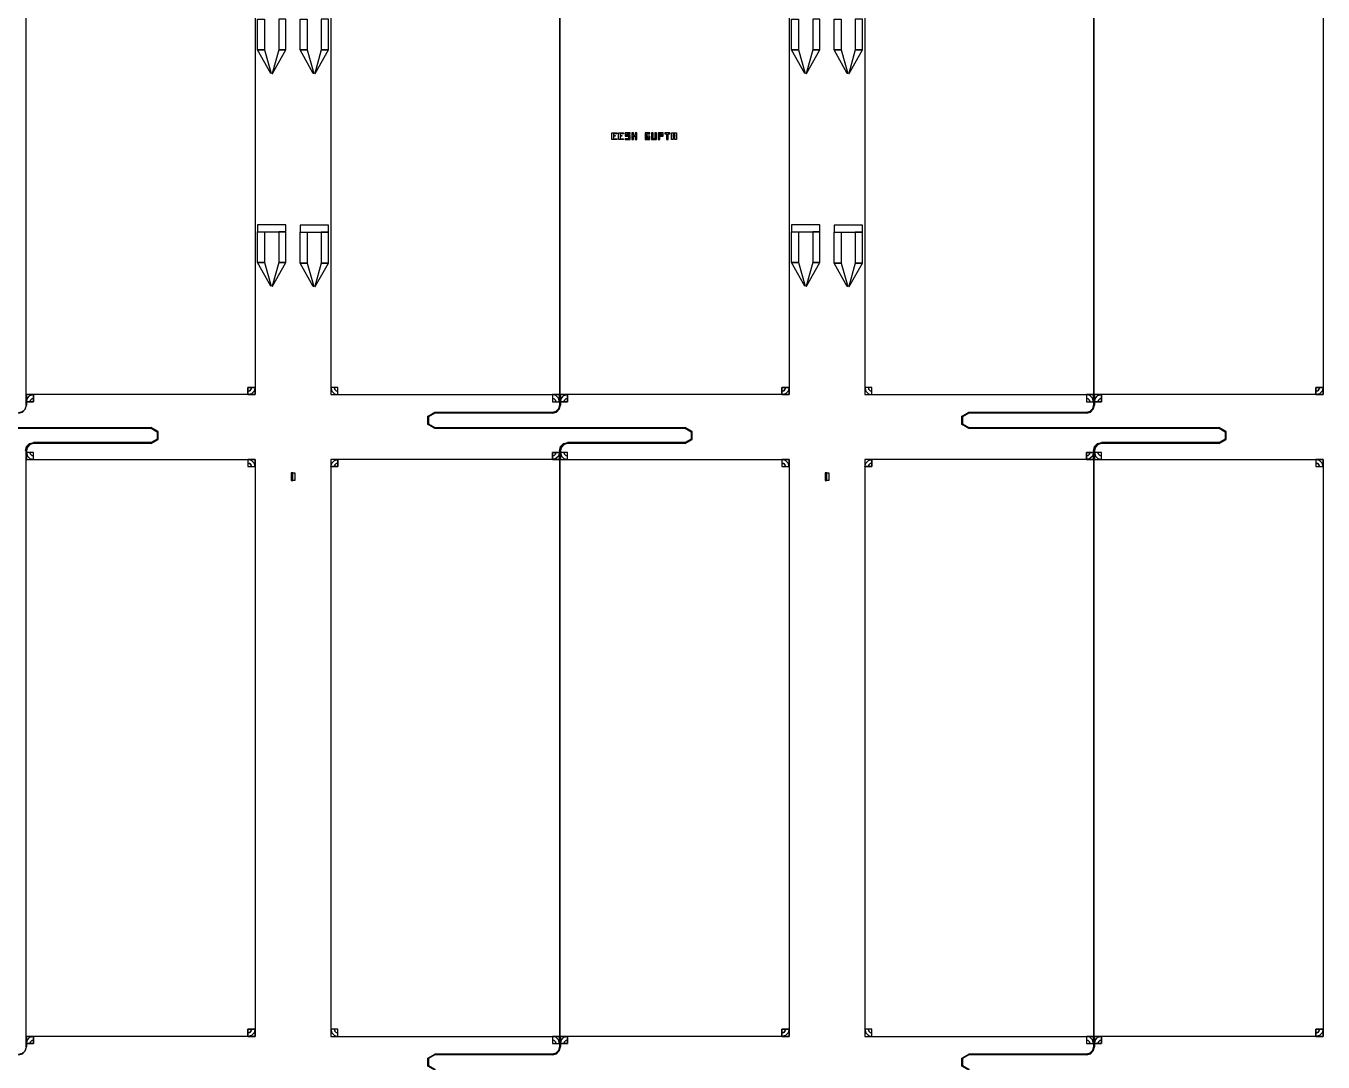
# Model space of a CAD drawing. Extents: x -50899 to 50899, y -48295 to 50898.
# Drawn here: x 0 to 13724, y -9654 to 1302 of the extents above; entities that cross this region are included whole.
import ezdxf

# ---------------------------------------------------------------- set-up
doc = ezdxf.new("R2010")
doc.units = 0

# ---------------------------------------------------------------- blocks, each defined once
blk = doc.blocks.new('C1G')
for points in [[(2727, 21553), (2727, 27653), (5149, 27653), (5149, 21553), (2727, 21553)], [(5250, 25525), (5250, 25200), (5175, 25200), (5175, 25525), (5250, 25525)], [(5250, 25525), (5250, 25200), (5175, 25200), (5175, 25525), (5250, 25525)], [(5400, 25525), (5400, 25200), (5475, 25200), (5475, 25525), (5400, 25525)], [(5400, 25525), (5400, 25200), (5475, 25200), (5475, 25525), (5400, 25525)], [(5250, 25200), (5320, 24950), (5315, 24950), (5175, 25200), (5250, 25200)], [(5250, 25200), (5320, 24950), (5315, 24950), (5175, 25200), (5250, 25200)], [(5400, 25200), (5330, 24950), (5335, 24950), (5475, 25200), (5400, 25200)], [(5400, 25200), (5330, 24950), (5335, 24950), (5475, 25200), (5400, 25200)], [(5175, 23350), (5175, 23275), (5475, 23275), (5475, 23350), (5175, 23350)], [(5175, 23350), (5175, 23275), (5475, 23275), (5475, 23350), (5175, 23350)], [(5250, 23275), (5250, 22950), (5175, 22950), (5175, 23275), (5250, 23275)], [(5250, 23275), (5250, 22950), (5175, 22950), (5175, 23275), (5250, 23275)], [(5400, 23275), (5400, 22950), (5475, 22950), (5475, 23275), (5400, 23275)], [(5400, 23275), (5400, 22950), (5475, 22950), (5475, 23275), (5400, 23275)], [(5250, 22950), (5320, 22700), (5315, 22700), (5175, 22950), (5250, 22950)], [(5250, 22950), (5320, 22700), (5315, 22700), (5175, 22950), (5250, 22950)], [(5400, 22950), (5330, 22700), (5335, 22700), (5475, 22950), (5400, 22950)], [(5400, 22950), (5330, 22700), (5335, 22700), (5475, 22950), (5400, 22950)], [(2727, 21442), (2727, 21553), (2730, 21553), (2730, 21442), (2727, 21442)], [(2730, 21553), (2730, 21478), (2805, 21478), (2805, 21553), (2730, 21553)], [(2730, 21478), (2740, 21515), (2767, 21543), (2805, 21553), (2805, 21515), (2786, 21510), (2772, 21496), (2767, 21478), (2730, 21478)], [(5149, 21553), (5149, 21628), (5074, 21628), (5074, 21553), (5149, 21553)], [(5149, 21628), (5139, 21590), (5112, 21563), (5074, 21553), (5074, 21590), (5093, 21595), (5106, 21609), (5112, 21628), (5149, 21628)], [(5112, 21628), (5106, 21609), (5093, 21595), (5074, 21590), (5074, 21628), (5074, 21628), (5074, 21628), (5074, 21628), (5112, 21628)], [(2645, 21357), (2687, 21368), (2718, 21399), (2730, 21442), (2727, 21442), (2716, 21401), (2686, 21371), (2645, 21360), (2645, 21357)], [(2767, 21478), (2772, 21496), (2786, 21510), (2805, 21515), (2805, 21478), (2805, 21478), (2805, 21478), (2805, 21478), (2767, 21478)], [(4050, 21203), (1400, 21203), (1400, 21206), (4050, 21206), (4050, 21203)], [(4050, 21200), (1400, 21200), (1400, 21197), (4050, 21197), (4050, 21200)], [(4050, 21037), (4123, 21079), (4123, 21164), (4050, 21206), (4050, 21203), (4121, 21162), (4121, 21081), (4050, 21040), (4050, 21037)], [(4050, 21043), (4118, 21082), (4118, 21161), (4050, 21200), (4050, 21197), (4115, 21159), (4115, 21084), (4050, 21046), (4050, 21043)], [(2721, 20962), (2732, 21004), (2763, 21035), (2805, 21046), (2805, 21043), (2764, 21032), (2734, 21002), (2724, 20962), (2721, 20962)], [(2727, 20962), (2737, 21001), (2766, 21030), (2805, 21040), (2805, 21037), (2767, 21027), (2740, 20999), (2730, 20962), (2727, 20962)], [(2805, 21043), (4050, 21043), (4050, 21046), (2805, 21046), (2805, 21043)], [(2805, 21040), (4050, 21040), (4050, 21037), (2805, 21037), (2805, 21040)], [(2727, 20867), (2727, 20962), (2730, 20962), (2730, 20867), (2727, 20867)], [(2727, 14767), (2727, 20867), (5149, 20867), (5149, 14767), (2727, 14767)], [(2805, 20867), (2805, 20942), (2730, 20942), (2730, 20867), (2805, 20867)], [(2730, 20942), (2740, 20904), (2767, 20877), (2805, 20867), (2805, 20904), (2786, 20909), (2772, 20923), (2767, 20942), (2730, 20942)], [(2767, 20942), (2772, 20923), (2786, 20909), (2805, 20904), (2805, 20942), (2805, 20942), (2805, 20942), (2805, 20942), (2767, 20942)], [(5074, 20867), (5074, 20792), (5149, 20792), (5149, 20867), (5074, 20867)], [(5149, 20792), (5139, 20829), (5112, 20857), (5074, 20867), (5074, 20829), (5093, 20824), (5106, 20810), (5112, 20792), (5149, 20792)], [(5112, 20792), (5106, 20810), (5093, 20824), (5074, 20829), (5074, 20792), (5074, 20792), (5074, 20792), (5074, 20792), (5112, 20792)], [(5550, 20646), (5550, 20726), (5530, 20726), (5530, 20646), (5550, 20646)], [(5149, 14767), (5149, 14842), (5074, 14842), (5074, 14767), (5149, 14767)], [(5149, 14842), (5139, 14804), (5112, 14777), (5074, 14767), (5074, 14804), (5093, 14809), (5106, 14823), (5112, 14842), (5149, 14842)], [(5112, 14842), (5106, 14823), (5093, 14809), (5074, 14804), (5074, 14842), (5074, 14842), (5074, 14842), (5074, 14842), (5112, 14842)], [(2727, 14656), (2727, 14767), (2730, 14767), (2730, 14656), (2727, 14656)], [(2730, 14767), (2730, 14692), (2805, 14692), (2805, 14767), (2730, 14767)], [(2730, 14692), (2740, 14729), (2767, 14757), (2805, 14767), (2805, 14729), (2786, 14724), (2772, 14710), (2767, 14692), (2730, 14692)], [(2767, 14692), (2772, 14710), (2786, 14724), (2805, 14729), (2805, 14692), (2805, 14692), (2805, 14692), (2805, 14692), (2767, 14692)], [(2645, 14571), (2687, 14582), (2718, 14613), (2730, 14656), (2727, 14656), (2716, 14615), (2686, 14585), (2645, 14574), (2645, 14571)]]:
    blk.add_lwpolyline(points)
blk = doc.blocks.new('C1H')
for points in [[(2724, 21553), (2724, 27653), (301, 27653), (301, 21553), (2724, 21553)], [(2727, 21553), (2727, 27653), (5149, 27653), (5149, 21553), (2727, 21553)], [(50, 25525), (50, 25200), (-25, 25200), (-25, 25525), (50, 25525)], [(50, 25525), (50, 25200), (-25, 25200), (-25, 25525), (50, 25525)], [(200, 25525), (200, 25200), (275, 25200), (275, 25525), (200, 25525)], [(200, 25525), (200, 25200), (275, 25200), (275, 25525), (200, 25525)], [(5250, 25525), (5250, 25200), (5175, 25200), (5175, 25525), (5250, 25525)], [(5250, 25525), (5250, 25200), (5175, 25200), (5175, 25525), (5250, 25525)], [(5400, 25525), (5400, 25200), (5475, 25200), (5475, 25525), (5400, 25525)], [(5400, 25525), (5400, 25200), (5475, 25200), (5475, 25525), (5400, 25525)], [(50, 25200), (120, 24950), (115, 24950), (-25, 25200), (50, 25200)], [(50, 25200), (120, 24950), (115, 24950), (-25, 25200), (50, 25200)], [(200, 25200), (130, 24950), (135, 24950), (275, 25200), (200, 25200)], [(200, 25200), (130, 24950), (135, 24950), (275, 25200), (200, 25200)], [(5250, 25200), (5320, 24950), (5315, 24950), (5175, 25200), (5250, 25200)], [(5250, 25200), (5320, 24950), (5315, 24950), (5175, 25200), (5250, 25200)], [(5400, 25200), (5330, 24950), (5335, 24950), (5475, 25200), (5400, 25200)], [(5400, 25200), (5330, 24950), (5335, 24950), (5475, 25200), (5400, 25200)], [(-25, 23345), (-25, 23270), (275, 23270), (275, 23345), (-25, 23345)], [(-25, 23345), (-25, 23270), (275, 23270), (275, 23345), (-25, 23345)], [(5175, 23350), (5175, 23275), (5475, 23275), (5475, 23350), (5175, 23350)], [(5175, 23350), (5175, 23275), (5475, 23275), (5475, 23350), (5175, 23350)], [(50, 23270), (50, 22945), (-25, 22945), (-25, 23270), (50, 23270)], [(50, 23270), (50, 22945), (-25, 22945), (-25, 23270), (50, 23270)], [(200, 23270), (200, 22945), (275, 22945), (275, 23270), (200, 23270)], [(200, 23270), (200, 22945), (275, 22945), (275, 23270), (200, 23270)], [(5250, 23275), (5250, 22950), (5175, 22950), (5175, 23275), (5250, 23275)], [(5250, 23275), (5250, 22950), (5175, 22950), (5175, 23275), (5250, 23275)], [(5400, 23275), (5400, 22950), (5475, 22950), (5475, 23275), (5400, 23275)], [(5400, 23275), (5400, 22950), (5475, 22950), (5475, 23275), (5400, 23275)], [(50, 22945), (120, 22695), (115, 22695), (-25, 22945), (50, 22945)], [(50, 22945), (120, 22695), (115, 22695), (-25, 22945), (50, 22945)], [(200, 22945), (130, 22695), (135, 22695), (275, 22945), (200, 22945)], [(200, 22945), (130, 22695), (135, 22695), (275, 22945), (200, 22945)], [(5250, 22950), (5320, 22700), (5315, 22700), (5175, 22950), (5250, 22950)], [(5250, 22950), (5320, 22700), (5315, 22700), (5175, 22950), (5250, 22950)], [(5400, 22950), (5330, 22700), (5335, 22700), (5475, 22950), (5400, 22950)], [(5400, 22950), (5330, 22700), (5335, 22700), (5475, 22950), (5400, 22950)], [(376, 21553), (376, 21628), (301, 21628), (301, 21553), (376, 21553)], [(301, 21628), (311, 21590), (339, 21563), (376, 21553), (376, 21590), (357, 21595), (344, 21609), (339, 21628), (301, 21628)], [(339, 21628), (344, 21609), (357, 21595), (376, 21590), (376, 21628), (376, 21628), (376, 21628), (376, 21628), (339, 21628)], [(2646, 21553), (2646, 21478), (2721, 21478), (2721, 21553), (2646, 21553)], [(2721, 21478), (2710, 21515), (2683, 21543), (2646, 21553), (2646, 21515), (2664, 21510), (2678, 21496), (2683, 21478), (2721, 21478)], [(2724, 21442), (2724, 21553), (2721, 21553), (2721, 21442), (2724, 21442)], [(2727, 21442), (2727, 21553), (2730, 21553), (2730, 21442), (2727, 21442)], [(2730, 21553), (2730, 21478), (2805, 21478), (2805, 21553), (2730, 21553)], [(2730, 21478), (2740, 21515), (2767, 21543), (2805, 21553), (2805, 21515), (2786, 21510), (2772, 21496), (2767, 21478), (2730, 21478)], [(5149, 21553), (5149, 21628), (5074, 21628), (5074, 21553), (5149, 21553)], [(5149, 21628), (5139, 21590), (5112, 21563), (5074, 21553), (5074, 21590), (5093, 21595), (5106, 21609), (5112, 21628), (5149, 21628)], [(5112, 21628), (5106, 21609), (5093, 21595), (5074, 21590), (5074, 21628), (5074, 21628), (5074, 21628), (5074, 21628), (5112, 21628)], [(2645, 21357), (2687, 21368), (2718, 21399), (2730, 21442), (2727, 21442), (2716, 21401), (2686, 21371), (2645, 21360), (2645, 21357)], [(2645, 21363), (2684, 21374), (2713, 21402), (2724, 21442), (2721, 21442), (2710, 21404), (2683, 21376), (2645, 21366), (2645, 21363)], [(2683, 21478), (2678, 21496), (2664, 21510), (2646, 21515), (2646, 21478), (2646, 21478), (2646, 21478), (2646, 21478), (2683, 21478)], [(2767, 21478), (2772, 21496), (2786, 21510), (2805, 21515), (2805, 21478), (2805, 21478), (2805, 21478), (2805, 21478), (2767, 21478)], [(1400, 21197), (1327, 21239), (1327, 21324), (1400, 21366), (1400, 21363), (1329, 21322), (1329, 21241), (1400, 21200), (1400, 21197)], [(1400, 21203), (1332, 21242), (1332, 21321), (1400, 21360), (1400, 21357), (1335, 21319), (1335, 21244), (1400, 21206), (1400, 21203)], [(1400, 21363), (2645, 21363), (2645, 21366), (1400, 21366), (1400, 21363)], [(1400, 21360), (2645, 21360), (2645, 21357), (1400, 21357), (1400, 21360)], [(4050, 21203), (1400, 21203), (1400, 21206), (4050, 21206), (4050, 21203)], [(4050, 21200), (1400, 21200), (1400, 21197), (4050, 21197), (4050, 21200)], [(4050, 21037), (4123, 21079), (4123, 21164), (4050, 21206), (4050, 21203), (4121, 21162), (4121, 21081), (4050, 21040), (4050, 21037)], [(4050, 21043), (4118, 21082), (4118, 21161), (4050, 21200), (4050, 21197), (4115, 21159), (4115, 21084), (4050, 21046), (4050, 21043)], [(2721, 20962), (2732, 21004), (2763, 21035), (2805, 21046), (2805, 21043), (2764, 21032), (2734, 21002), (2724, 20962), (2721, 20962)], [(2727, 20962), (2737, 21001), (2766, 21030), (2805, 21040), (2805, 21037), (2767, 21027), (2740, 20999), (2730, 20962), (2727, 20962)], [(2805, 21043), (4050, 21043), (4050, 21046), (2805, 21046), (2805, 21043)], [(2805, 21040), (4050, 21040), (4050, 21037), (2805, 21037), (2805, 21040)], [(2724, 14767), (2724, 20867), (301, 20867), (301, 14767), (2724, 14767)], [(301, 20867), (301, 20792), (376, 20792), (376, 20867), (301, 20867)], [(301, 20792), (311, 20829), (339, 20857), (376, 20867), (376, 20829), (357, 20824), (344, 20810), (339, 20792), (301, 20792)], [(2721, 20867), (2721, 20942), (2646, 20942), (2646, 20867), (2721, 20867)], [(2721, 20942), (2710, 20904), (2683, 20877), (2646, 20867), (2646, 20904), (2664, 20909), (2678, 20923), (2683, 20942), (2721, 20942)], [(2683, 20942), (2678, 20923), (2664, 20909), (2646, 20904), (2646, 20942), (2646, 20942), (2646, 20942), (2646, 20942), (2683, 20942)], [(2724, 20867), (2724, 20962), (2721, 20962), (2721, 20867), (2724, 20867)], [(2727, 20867), (2727, 20962), (2730, 20962), (2730, 20867), (2727, 20867)], [(2727, 14767), (2727, 20867), (5149, 20867), (5149, 14767), (2727, 14767)], [(2805, 20867), (2805, 20942), (2730, 20942), (2730, 20867), (2805, 20867)], [(2730, 20942), (2740, 20904), (2767, 20877), (2805, 20867), (2805, 20904), (2786, 20909), (2772, 20923), (2767, 20942), (2730, 20942)], [(2767, 20942), (2772, 20923), (2786, 20909), (2805, 20904), (2805, 20942), (2805, 20942), (2805, 20942), (2805, 20942), (2767, 20942)], [(5074, 20867), (5074, 20792), (5149, 20792), (5149, 20867), (5074, 20867)], [(5149, 20792), (5139, 20829), (5112, 20857), (5074, 20867), (5074, 20829), (5093, 20824), (5106, 20810), (5112, 20792), (5149, 20792)], [(-100, 20646), (-100, 20726), (-80, 20726), (-80, 20646), (-100, 20646)], [(339, 20792), (344, 20810), (357, 20824), (376, 20829), (376, 20792), (376, 20792), (376, 20792), (376, 20792), (339, 20792)], [(5112, 20792), (5106, 20810), (5093, 20824), (5074, 20829), (5074, 20792), (5074, 20792), (5074, 20792), (5074, 20792), (5112, 20792)], [(5550, 20646), (5550, 20726), (5530, 20726), (5530, 20646), (5550, 20646)], [(376, 14767), (376, 14842), (301, 14842), (301, 14767), (376, 14767)], [(301, 14842), (311, 14804), (339, 14777), (376, 14767), (376, 14804), (357, 14809), (344, 14823), (339, 14842), (301, 14842)], [(339, 14842), (344, 14823), (357, 14809), (376, 14804), (376, 14842), (376, 14842), (376, 14842), (376, 14842), (339, 14842)], [(5149, 14767), (5149, 14842), (5074, 14842), (5074, 14767), (5149, 14767)], [(5149, 14842), (5139, 14804), (5112, 14777), (5074, 14767), (5074, 14804), (5093, 14809), (5106, 14823), (5112, 14842), (5149, 14842)], [(5112, 14842), (5106, 14823), (5093, 14809), (5074, 14804), (5074, 14842), (5074, 14842), (5074, 14842), (5074, 14842), (5112, 14842)], [(2646, 14767), (2646, 14692), (2721, 14692), (2721, 14767), (2646, 14767)], [(2721, 14692), (2710, 14729), (2683, 14757), (2646, 14767), (2646, 14729), (2664, 14724), (2678, 14710), (2683, 14692), (2721, 14692)], [(2683, 14692), (2678, 14710), (2664, 14724), (2646, 14729), (2646, 14692), (2646, 14692), (2646, 14692), (2646, 14692), (2683, 14692)], [(2724, 14656), (2724, 14767), (2721, 14767), (2721, 14656), (2724, 14656)], [(2727, 14656), (2727, 14767), (2730, 14767), (2730, 14656), (2727, 14656)], [(2730, 14767), (2730, 14692), (2805, 14692), (2805, 14767), (2730, 14767)], [(2730, 14692), (2740, 14729), (2767, 14757), (2805, 14767), (2805, 14729), (2786, 14724), (2772, 14710), (2767, 14692), (2730, 14692)], [(2767, 14692), (2772, 14710), (2786, 14724), (2805, 14729), (2805, 14692), (2805, 14692), (2805, 14692), (2805, 14692), (2767, 14692)], [(1400, 14411), (1327, 14453), (1327, 14538), (1400, 14580), (1400, 14577), (1329, 14536), (1329, 14455), (1400, 14414), (1400, 14411)], [(1400, 14417), (1332, 14456), (1332, 14535), (1400, 14574), (1400, 14571), (1335, 14533), (1335, 14458), (1400, 14420), (1400, 14417)], [(1400, 14577), (2645, 14577), (2645, 14580), (1400, 14580), (1400, 14577)], [(1400, 14574), (2645, 14574), (2645, 14571), (1400, 14571), (1400, 14574)], [(2645, 14571), (2687, 14582), (2718, 14613), (2730, 14656), (2727, 14656), (2716, 14615), (2686, 14585), (2645, 14574), (2645, 14571)], [(2645, 14577), (2684, 14588), (2713, 14616), (2724, 14656), (2721, 14656), (2710, 14618), (2683, 14590), (2645, 14580), (2645, 14577)]]:
    blk.add_lwpolyline(points)
blk = doc.blocks.new('C1I')
for points in [[(2724, 21553), (2724, 27653), (301, 27653), (301, 21553), (2724, 21553)], [(2727, 21553), (2727, 27653), (5149, 27653), (5149, 21553), (2727, 21553)], [(50, 25525), (50, 25200), (-25, 25200), (-25, 25525), (50, 25525)], [(50, 25525), (50, 25200), (-25, 25200), (-25, 25525), (50, 25525)], [(200, 25525), (200, 25200), (275, 25200), (275, 25525), (200, 25525)], [(200, 25525), (200, 25200), (275, 25200), (275, 25525), (200, 25525)], [(50, 25200), (120, 24950), (115, 24950), (-25, 25200), (50, 25200)], [(50, 25200), (120, 24950), (115, 24950), (-25, 25200), (50, 25200)], [(200, 25200), (130, 24950), (135, 24950), (275, 25200), (200, 25200)], [(200, 25200), (130, 24950), (135, 24950), (275, 25200), (200, 25200)], [(-25, 23345), (-25, 23270), (275, 23270), (275, 23345), (-25, 23345)], [(-25, 23345), (-25, 23270), (275, 23270), (275, 23345), (-25, 23345)], [(50, 23270), (50, 22945), (-25, 22945), (-25, 23270), (50, 23270)], [(50, 23270), (50, 22945), (-25, 22945), (-25, 23270), (50, 23270)], [(200, 23270), (200, 22945), (275, 22945), (275, 23270), (200, 23270)], [(200, 23270), (200, 22945), (275, 22945), (275, 23270), (200, 23270)], [(50, 22945), (120, 22695), (115, 22695), (-25, 22945), (50, 22945)], [(50, 22945), (120, 22695), (115, 22695), (-25, 22945), (50, 22945)], [(200, 22945), (130, 22695), (135, 22695), (275, 22945), (200, 22945)], [(200, 22945), (130, 22695), (135, 22695), (275, 22945), (200, 22945)], [(376, 21553), (376, 21628), (301, 21628), (301, 21553), (376, 21553)], [(301, 21628), (311, 21590), (339, 21563), (376, 21553), (376, 21590), (357, 21595), (344, 21609), (339, 21628), (301, 21628)], [(339, 21628), (344, 21609), (357, 21595), (376, 21590), (376, 21628), (376, 21628), (376, 21628), (376, 21628), (339, 21628)], [(2646, 21553), (2646, 21478), (2721, 21478), (2721, 21553), (2646, 21553)], [(2721, 21478), (2710, 21515), (2683, 21543), (2646, 21553), (2646, 21515), (2664, 21510), (2678, 21496), (2683, 21478), (2721, 21478)], [(2724, 21442), (2724, 21553), (2721, 21553), (2721, 21442), (2724, 21442)], [(2727, 21442), (2727, 21553), (2730, 21553), (2730, 21442), (2727, 21442)], [(2730, 21553), (2730, 21478), (2805, 21478), (2805, 21553), (2730, 21553)], [(2730, 21478), (2740, 21515), (2767, 21543), (2805, 21553), (2805, 21515), (2786, 21510), (2772, 21496), (2767, 21478), (2730, 21478)], [(5149, 21553), (5149, 21628), (5074, 21628), (5074, 21553), (5149, 21553)], [(5149, 21628), (5139, 21590), (5112, 21563), (5074, 21553), (5074, 21590), (5093, 21595), (5106, 21609), (5112, 21628), (5149, 21628)], [(5112, 21628), (5106, 21609), (5093, 21595), (5074, 21590), (5074, 21628), (5074, 21628), (5074, 21628), (5074, 21628), (5112, 21628)], [(2645, 21357), (2687, 21368), (2718, 21399), (2730, 21442), (2727, 21442), (2716, 21401), (2686, 21371), (2645, 21360), (2645, 21357)], [(2645, 21363), (2684, 21374), (2713, 21402), (2724, 21442), (2721, 21442), (2710, 21404), (2683, 21376), (2645, 21366), (2645, 21363)], [(2683, 21478), (2678, 21496), (2664, 21510), (2646, 21515), (2646, 21478), (2646, 21478), (2646, 21478), (2646, 21478), (2683, 21478)], [(2767, 21478), (2772, 21496), (2786, 21510), (2805, 21515), (2805, 21478), (2805, 21478), (2805, 21478), (2805, 21478), (2767, 21478)], [(1400, 21197), (1327, 21239), (1327, 21324), (1400, 21366), (1400, 21363), (1329, 21322), (1329, 21241), (1400, 21200), (1400, 21197)], [(1400, 21203), (1332, 21242), (1332, 21321), (1400, 21360), (1400, 21357), (1335, 21319), (1335, 21244), (1400, 21206), (1400, 21203)], [(1400, 21363), (2645, 21363), (2645, 21366), (1400, 21366), (1400, 21363)], [(1400, 21360), (2645, 21360), (2645, 21357), (1400, 21357), (1400, 21360)], [(4050, 21203), (1400, 21203), (1400, 21206), (4050, 21206), (4050, 21203)], [(4050, 21200), (1400, 21200), (1400, 21197), (4050, 21197), (4050, 21200)], [(4050, 21037), (4123, 21079), (4123, 21164), (4050, 21206), (4050, 21203), (4121, 21162), (4121, 21081), (4050, 21040), (4050, 21037)], [(4050, 21043), (4118, 21082), (4118, 21161), (4050, 21200), (4050, 21197), (4115, 21159), (4115, 21084), (4050, 21046), (4050, 21043)], [(2721, 20962), (2732, 21004), (2763, 21035), (2805, 21046), (2805, 21043), (2764, 21032), (2734, 21002), (2724, 20962), (2721, 20962)], [(2727, 20962), (2737, 21001), (2766, 21030), (2805, 21040), (2805, 21037), (2767, 21027), (2740, 20999), (2730, 20962), (2727, 20962)], [(2805, 21043), (4050, 21043), (4050, 21046), (2805, 21046), (2805, 21043)], [(2805, 21040), (4050, 21040), (4050, 21037), (2805, 21037), (2805, 21040)], [(2724, 14767), (2724, 20867), (301, 20867), (301, 14767), (2724, 14767)], [(301, 20867), (301, 20792), (376, 20792), (376, 20867), (301, 20867)], [(301, 20792), (311, 20829), (339, 20857), (376, 20867), (376, 20829), (357, 20824), (344, 20810), (339, 20792), (301, 20792)], [(2721, 20867), (2721, 20942), (2646, 20942), (2646, 20867), (2721, 20867)], [(2721, 20942), (2710, 20904), (2683, 20877), (2646, 20867), (2646, 20904), (2664, 20909), (2678, 20923), (2683, 20942), (2721, 20942)], [(2683, 20942), (2678, 20923), (2664, 20909), (2646, 20904), (2646, 20942), (2646, 20942), (2646, 20942), (2646, 20942), (2683, 20942)], [(2724, 20867), (2724, 20962), (2721, 20962), (2721, 20867), (2724, 20867)], [(2727, 20867), (2727, 20962), (2730, 20962), (2730, 20867), (2727, 20867)], [(2727, 14767), (2727, 20867), (5149, 20867), (5149, 14767), (2727, 14767)], [(2805, 20867), (2805, 20942), (2730, 20942), (2730, 20867), (2805, 20867)], [(2730, 20942), (2740, 20904), (2767, 20877), (2805, 20867), (2805, 20904), (2786, 20909), (2772, 20923), (2767, 20942), (2730, 20942)], [(2767, 20942), (2772, 20923), (2786, 20909), (2805, 20904), (2805, 20942), (2805, 20942), (2805, 20942), (2805, 20942), (2767, 20942)], [(5074, 20867), (5074, 20792), (5149, 20792), (5149, 20867), (5074, 20867)], [(5149, 20792), (5139, 20829), (5112, 20857), (5074, 20867), (5074, 20829), (5093, 20824), (5106, 20810), (5112, 20792), (5149, 20792)], [(-100, 20646), (-100, 20726), (-80, 20726), (-80, 20646), (-100, 20646)], [(339, 20792), (344, 20810), (357, 20824), (376, 20829), (376, 20792), (376, 20792), (376, 20792), (376, 20792), (339, 20792)], [(5112, 20792), (5106, 20810), (5093, 20824), (5074, 20829), (5074, 20792), (5074, 20792), (5074, 20792), (5074, 20792), (5112, 20792)], [(376, 14767), (376, 14842), (301, 14842), (301, 14767), (376, 14767)], [(301, 14842), (311, 14804), (339, 14777), (376, 14767), (376, 14804), (357, 14809), (344, 14823), (339, 14842), (301, 14842)], [(339, 14842), (344, 14823), (357, 14809), (376, 14804), (376, 14842), (376, 14842), (376, 14842), (376, 14842), (339, 14842)], [(5149, 14767), (5149, 14842), (5074, 14842), (5074, 14767), (5149, 14767)], [(5149, 14842), (5139, 14804), (5112, 14777), (5074, 14767), (5074, 14804), (5093, 14809), (5106, 14823), (5112, 14842), (5149, 14842)], [(5112, 14842), (5106, 14823), (5093, 14809), (5074, 14804), (5074, 14842), (5074, 14842), (5074, 14842), (5074, 14842), (5112, 14842)], [(2646, 14767), (2646, 14692), (2721, 14692), (2721, 14767), (2646, 14767)], [(2721, 14692), (2710, 14729), (2683, 14757), (2646, 14767), (2646, 14729), (2664, 14724), (2678, 14710), (2683, 14692), (2721, 14692)], [(2683, 14692), (2678, 14710), (2664, 14724), (2646, 14729), (2646, 14692), (2646, 14692), (2646, 14692), (2646, 14692), (2683, 14692)], [(2724, 14656), (2724, 14767), (2721, 14767), (2721, 14656), (2724, 14656)], [(2727, 14656), (2727, 14767), (2730, 14767), (2730, 14656), (2727, 14656)], [(2730, 14767), (2730, 14692), (2805, 14692), (2805, 14767), (2730, 14767)], [(2730, 14692), (2740, 14729), (2767, 14757), (2805, 14767), (2805, 14729), (2786, 14724), (2772, 14710), (2767, 14692), (2730, 14692)], [(2767, 14692), (2772, 14710), (2786, 14724), (2805, 14729), (2805, 14692), (2805, 14692), (2805, 14692), (2805, 14692), (2767, 14692)], [(1400, 14411), (1327, 14453), (1327, 14538), (1400, 14580), (1400, 14577), (1329, 14536), (1329, 14455), (1400, 14414), (1400, 14411)], [(1400, 14417), (1332, 14456), (1332, 14535), (1400, 14574), (1400, 14571), (1335, 14533), (1335, 14458), (1400, 14420), (1400, 14417)], [(1400, 14577), (2645, 14577), (2645, 14580), (1400, 14580), (1400, 14577)], [(1400, 14574), (2645, 14574), (2645, 14571), (1400, 14571), (1400, 14574)], [(2645, 14571), (2687, 14582), (2718, 14613), (2730, 14656), (2727, 14656), (2716, 14615), (2686, 14585), (2645, 14574), (2645, 14571)], [(2645, 14577), (2684, 14588), (2713, 14616), (2724, 14656), (2721, 14656), (2710, 14618), (2683, 14590), (2645, 14580), (2645, 14577)]]:
    blk.add_lwpolyline(points)

msp = doc.modelspace()

# ---------------------------------------------------------------- linework, layer by layer
for points in [[(6200, 100), (6200, 170), (6252, 170), (6252, 161), (6218, 161), (6218, 144), (6235, 144), (6235, 135), (6218, 135), (6218, 109), (6252, 109), (6252, 100), (6200, 100), (6200, 100)], [(6200, 100), (6200, 170), (6252, 170), (6252, 161), (6218, 161), (6218, 144), (6235, 144), (6235, 135), (6218, 135), (6218, 109), (6252, 109), (6252, 100), (6200, 100), (6200, 100)], [(6200, 100), (6200, 170), (6252, 170), (6252, 161), (6218, 161), (6218, 144), (6235, 144), (6235, 135), (6218, 135), (6218, 109), (6252, 109), (6252, 100), (6200, 100), (6200, 100)], [(6200, 100), (6200, 170), (6252, 170), (6252, 161), (6218, 161), (6218, 144), (6235, 144), (6235, 135), (6218, 135), (6218, 109), (6252, 109), (6252, 100), (6200, 100), (6200, 100)], [(6200, 100), (6200, 170), (6252, 170), (6252, 161), (6218, 161), (6218, 144), (6235, 144), (6235, 135), (6218, 135), (6218, 109), (6252, 109), (6252, 100), (6200, 100), (6200, 100)], [(6200, 100), (6200, 170), (6252, 170), (6252, 161), (6218, 161), (6218, 144), (6235, 144), (6235, 135), (6218, 135), (6218, 109), (6252, 109), (6252, 100), (6200, 100), (6200, 100)], [(6200, 100), (6200, 170), (6252, 170), (6252, 161), (6218, 161), (6218, 144), (6235, 144), (6235, 135), (6218, 135), (6218, 109), (6252, 109), (6252, 100), (6200, 100), (6200, 100)], [(6200, 100), (6200, 170), (6252, 170), (6252, 161), (6218, 161), (6218, 144), (6235, 144), (6235, 135), (6218, 135), (6218, 109), (6252, 109), (6252, 100), (6200, 100), (6200, 100)], [(6200, 100), (6200, 170), (6252, 170), (6252, 161), (6218, 161), (6218, 144), (6235, 144), (6235, 135), (6218, 135), (6218, 109), (6252, 109), (6252, 100), (6200, 100), (6200, 100)], [(6200, 100), (6200, 170), (6252, 170), (6252, 161), (6218, 161), (6218, 144), (6235, 144), (6235, 135), (6218, 135), (6218, 109), (6252, 109), (6252, 100), (6200, 100), (6200, 100)], [(6200, 100), (6200, 170), (6252, 170), (6252, 161), (6218, 161), (6218, 144), (6235, 144), (6235, 135), (6218, 135), (6218, 109), (6252, 109), (6252, 100), (6200, 100), (6200, 100)], [(6200, 100), (6200, 170), (6252, 170), (6252, 161), (6218, 161), (6218, 144), (6235, 144), (6235, 135), (6218, 135), (6218, 109), (6252, 109), (6252, 100), (6200, 100), (6200, 100)], [(6200, 100), (6200, 170), (6252, 170), (6252, 161), (6218, 161), (6218, 144), (6235, 144), (6235, 135), (6218, 135), (6218, 109), (6252, 109), (6252, 100), (6200, 100), (6200, 100)], [(6270, 100), (6270, 170), (6322, 170), (6322, 161), (6288, 161), (6288, 144), (6305, 144), (6305, 135), (6288, 135), (6288, 109), (6322, 109), (6322, 100), (6270, 100), (6270, 100)], [(6270, 100), (6270, 170), (6322, 170), (6322, 161), (6288, 161), (6288, 144), (6305, 144), (6305, 135), (6288, 135), (6288, 109), (6322, 109), (6322, 100), (6270, 100), (6270, 100)], [(6270, 100), (6270, 170), (6322, 170), (6322, 161), (6288, 161), (6288, 144), (6305, 144), (6305, 135), (6288, 135), (6288, 109), (6322, 109), (6322, 100), (6270, 100), (6270, 100)], [(6270, 100), (6270, 170), (6322, 170), (6322, 161), (6288, 161), (6288, 144), (6305, 144), (6305, 135), (6288, 135), (6288, 109), (6322, 109), (6322, 100), (6270, 100), (6270, 100)], [(6270, 100), (6270, 170), (6322, 170), (6322, 161), (6288, 161), (6288, 144), (6305, 144), (6305, 135), (6288, 135), (6288, 109), (6322, 109), (6322, 100), (6270, 100), (6270, 100)], [(6270, 100), (6270, 170), (6322, 170), (6322, 161), (6288, 161), (6288, 144), (6305, 144), (6305, 135), (6288, 135), (6288, 109), (6322, 109), (6322, 100), (6270, 100), (6270, 100)], [(6270, 100), (6270, 170), (6322, 170), (6322, 161), (6288, 161), (6288, 144), (6305, 144), (6305, 135), (6288, 135), (6288, 109), (6322, 109), (6322, 100), (6270, 100), (6270, 100)], [(6270, 100), (6270, 170), (6322, 170), (6322, 161), (6288, 161), (6288, 144), (6305, 144), (6305, 135), (6288, 135), (6288, 109), (6322, 109), (6322, 100), (6270, 100), (6270, 100)], [(6270, 100), (6270, 170), (6322, 170), (6322, 161), (6288, 161), (6288, 144), (6305, 144), (6305, 135), (6288, 135), (6288, 109), (6322, 109), (6322, 100), (6270, 100), (6270, 100)], [(6270, 100), (6270, 170), (6322, 170), (6322, 161), (6288, 161), (6288, 144), (6305, 144), (6305, 135), (6288, 135), (6288, 109), (6322, 109), (6322, 100), (6270, 100), (6270, 100)], [(6270, 100), (6270, 170), (6322, 170), (6322, 161), (6288, 161), (6288, 144), (6305, 144), (6305, 135), (6288, 135), (6288, 109), (6322, 109), (6322, 100), (6270, 100), (6270, 100)], [(6270, 100), (6270, 170), (6322, 170), (6322, 161), (6288, 161), (6288, 144), (6305, 144), (6305, 135), (6288, 135), (6288, 109), (6322, 109), (6322, 100), (6270, 100), (6270, 100)], [(6270, 100), (6270, 170), (6322, 170), (6322, 161), (6288, 161), (6288, 144), (6305, 144), (6305, 135), (6288, 135), (6288, 109), (6322, 109), (6322, 100), (6270, 100), (6270, 100)], [(6340, 100), (6392, 100), (6392, 144), (6358, 144), (6358, 161), (6392, 161), (6392, 170), (6340, 170), (6340, 135), (6375, 135), (6375, 109), (6340, 109), (6340, 100), (6340, 100)], [(6340, 100), (6392, 100), (6392, 144), (6358, 144), (6358, 161), (6392, 161), (6392, 170), (6340, 170), (6340, 135), (6375, 135), (6375, 109), (6340, 109), (6340, 100), (6340, 100)], [(6340, 100), (6392, 100), (6392, 144), (6358, 144), (6358, 161), (6392, 161), (6392, 170), (6340, 170), (6340, 135), (6375, 135), (6375, 109), (6340, 109), (6340, 100), (6340, 100)], [(6340, 100), (6392, 100), (6392, 144), (6358, 144), (6358, 161), (6392, 161), (6392, 170), (6340, 170), (6340, 135), (6375, 135), (6375, 109), (6340, 109), (6340, 100), (6340, 100)], [(6340, 100), (6392, 100), (6392, 144), (6358, 144), (6358, 161), (6392, 161), (6392, 170), (6340, 170), (6340, 135), (6375, 135), (6375, 109), (6340, 109), (6340, 100), (6340, 100)], [(6340, 100), (6392, 100), (6392, 144), (6358, 144), (6358, 161), (6392, 161), (6392, 170), (6340, 170), (6340, 135), (6375, 135), (6375, 109), (6340, 109), (6340, 100), (6340, 100)], [(6340, 100), (6392, 100), (6392, 144), (6358, 144), (6358, 161), (6392, 161), (6392, 170), (6340, 170), (6340, 135), (6375, 135), (6375, 109), (6340, 109), (6340, 100), (6340, 100)], [(6340, 100), (6392, 100), (6392, 144), (6358, 144), (6358, 161), (6392, 161), (6392, 170), (6340, 170), (6340, 135), (6375, 135), (6375, 109), (6340, 109), (6340, 100), (6340, 100)], [(6340, 100), (6392, 100), (6392, 144), (6358, 144), (6358, 161), (6392, 161), (6392, 170), (6340, 170), (6340, 135), (6375, 135), (6375, 109), (6340, 109), (6340, 100), (6340, 100)], [(6340, 100), (6392, 100), (6392, 144), (6358, 144), (6358, 161), (6392, 161), (6392, 170), (6340, 170), (6340, 135), (6375, 135), (6375, 109), (6340, 109), (6340, 100), (6340, 100)], [(6340, 100), (6392, 100), (6392, 144), (6358, 144), (6358, 161), (6392, 161), (6392, 170), (6340, 170), (6340, 135), (6375, 135), (6375, 109), (6340, 109), (6340, 100), (6340, 100)], [(6340, 100), (6392, 100), (6392, 144), (6358, 144), (6358, 161), (6392, 161), (6392, 170), (6340, 170), (6340, 135), (6375, 135), (6375, 109), (6340, 109), (6340, 100), (6340, 100)], [(6340, 100), (6392, 100), (6392, 144), (6358, 144), (6358, 161), (6392, 161), (6392, 170), (6340, 170), (6340, 135), (6375, 135), (6375, 109), (6340, 109), (6340, 100), (6340, 100)], [(6410, 100), (6428, 100), (6428, 135), (6445, 135), (6445, 100), (6462, 100), (6462, 170), (6445, 170), (6445, 144), (6428, 144), (6428, 170), (6410, 170), (6410, 100), (6410, 100)], [(6410, 100), (6428, 100), (6428, 135), (6445, 135), (6445, 100), (6462, 100), (6462, 170), (6445, 170), (6445, 144), (6428, 144), (6428, 170), (6410, 170), (6410, 100), (6410, 100)], [(6410, 100), (6428, 100), (6428, 135), (6445, 135), (6445, 100), (6462, 100), (6462, 170), (6445, 170), (6445, 144), (6428, 144), (6428, 170), (6410, 170), (6410, 100), (6410, 100)], [(6410, 100), (6428, 100), (6428, 135), (6445, 135), (6445, 100), (6462, 100), (6462, 170), (6445, 170), (6445, 144), (6428, 144), (6428, 170), (6410, 170), (6410, 100), (6410, 100)], [(6410, 100), (6428, 100), (6428, 135), (6445, 135), (6445, 100), (6462, 100), (6462, 170), (6445, 170), (6445, 144), (6428, 144), (6428, 170), (6410, 170), (6410, 100), (6410, 100)], [(6410, 100), (6428, 100), (6428, 135), (6445, 135), (6445, 100), (6462, 100), (6462, 170), (6445, 170), (6445, 144), (6428, 144), (6428, 170), (6410, 170), (6410, 100), (6410, 100)], [(6410, 100), (6428, 100), (6428, 135), (6445, 135), (6445, 100), (6462, 100), (6462, 170), (6445, 170), (6445, 144), (6428, 144), (6428, 170), (6410, 170), (6410, 100), (6410, 100)], [(6410, 100), (6428, 100), (6428, 135), (6445, 135), (6445, 100), (6462, 100), (6462, 170), (6445, 170), (6445, 144), (6428, 144), (6428, 170), (6410, 170), (6410, 100), (6410, 100)], [(6410, 100), (6428, 100), (6428, 135), (6445, 135), (6445, 100), (6462, 100), (6462, 170), (6445, 170), (6445, 144), (6428, 144), (6428, 170), (6410, 170), (6410, 100), (6410, 100)], [(6410, 100), (6428, 100), (6428, 135), (6445, 135), (6445, 100), (6462, 100), (6462, 170), (6445, 170), (6445, 144), (6428, 144), (6428, 170), (6410, 170), (6410, 100), (6410, 100)], [(6410, 100), (6428, 100), (6428, 135), (6445, 135), (6445, 100), (6462, 100), (6462, 170), (6445, 170), (6445, 144), (6428, 144), (6428, 170), (6410, 170), (6410, 100), (6410, 100)], [(6410, 100), (6428, 100), (6428, 135), (6445, 135), (6445, 100), (6462, 100), (6462, 170), (6445, 170), (6445, 144), (6428, 144), (6428, 170), (6410, 170), (6410, 100), (6410, 100)], [(6410, 100), (6428, 100), (6428, 135), (6445, 135), (6445, 100), (6462, 100), (6462, 170), (6445, 170), (6445, 144), (6428, 144), (6428, 170), (6410, 170), (6410, 100), (6410, 100)], [(6550, 100), (6602, 100), (6602, 135), (6576, 135), (6576, 126), (6585, 126), (6585, 109), (6568, 109), (6568, 161), (6602, 161), (6602, 170), (6550, 170), (6550, 100), (6550, 100)], [(6550, 100), (6602, 100), (6602, 135), (6576, 135), (6576, 126), (6585, 126), (6585, 109), (6568, 109), (6568, 161), (6602, 161), (6602, 170), (6550, 170), (6550, 100), (6550, 100)], [(6550, 100), (6602, 100), (6602, 135), (6576, 135), (6576, 126), (6585, 126), (6585, 109), (6568, 109), (6568, 161), (6602, 161), (6602, 170), (6550, 170), (6550, 100), (6550, 100)], [(6550, 100), (6602, 100), (6602, 135), (6576, 135), (6576, 126), (6585, 126), (6585, 109), (6568, 109), (6568, 161), (6602, 161), (6602, 170), (6550, 170), (6550, 100), (6550, 100)], [(6550, 100), (6602, 100), (6602, 135), (6576, 135), (6576, 126), (6585, 126), (6585, 109), (6568, 109), (6568, 161), (6602, 161), (6602, 170), (6550, 170), (6550, 100), (6550, 100)], [(6550, 100), (6602, 100), (6602, 135), (6576, 135), (6576, 126), (6585, 126), (6585, 109), (6568, 109), (6568, 161), (6602, 161), (6602, 170), (6550, 170), (6550, 100), (6550, 100)], [(6550, 100), (6602, 100), (6602, 135), (6576, 135), (6576, 126), (6585, 126), (6585, 109), (6568, 109), (6568, 161), (6602, 161), (6602, 170), (6550, 170), (6550, 100), (6550, 100)], [(6550, 100), (6602, 100), (6602, 135), (6576, 135), (6576, 126), (6585, 126), (6585, 109), (6568, 109), (6568, 161), (6602, 161), (6602, 170), (6550, 170), (6550, 100), (6550, 100)], [(6550, 100), (6602, 100), (6602, 135), (6576, 135), (6576, 126), (6585, 126), (6585, 109), (6568, 109), (6568, 161), (6602, 161), (6602, 170), (6550, 170), (6550, 100), (6550, 100)], [(6550, 100), (6602, 100), (6602, 135), (6576, 135), (6576, 126), (6585, 126), (6585, 109), (6568, 109), (6568, 161), (6602, 161), (6602, 170), (6550, 170), (6550, 100), (6550, 100)], [(6550, 100), (6602, 100), (6602, 135), (6576, 135), (6576, 126), (6585, 126), (6585, 109), (6568, 109), (6568, 161), (6602, 161), (6602, 170), (6550, 170), (6550, 100), (6550, 100)], [(6550, 100), (6602, 100), (6602, 135), (6576, 135), (6576, 126), (6585, 126), (6585, 109), (6568, 109), (6568, 161), (6602, 161), (6602, 170), (6550, 170), (6550, 100), (6550, 100)], [(6550, 100), (6602, 100), (6602, 135), (6576, 135), (6576, 126), (6585, 126), (6585, 109), (6568, 109), (6568, 161), (6602, 161), (6602, 170), (6550, 170), (6550, 100), (6550, 100)], [(6620, 100), (6672, 100), (6672, 170), (6655, 170), (6655, 109), (6638, 109), (6638, 170), (6620, 170), (6620, 100), (6620, 100)], [(6620, 100), (6672, 100), (6672, 170), (6655, 170), (6655, 109), (6638, 109), (6638, 170), (6620, 170), (6620, 100), (6620, 100)], [(6620, 100), (6672, 100), (6672, 170), (6655, 170), (6655, 109), (6638, 109), (6638, 170), (6620, 170), (6620, 100), (6620, 100)], [(6620, 100), (6672, 100), (6672, 170), (6655, 170), (6655, 109), (6638, 109), (6638, 170), (6620, 170), (6620, 100), (6620, 100)], [(6620, 100), (6672, 100), (6672, 170), (6655, 170), (6655, 109), (6638, 109), (6638, 170), (6620, 170), (6620, 100), (6620, 100)], [(6620, 100), (6672, 100), (6672, 170), (6655, 170), (6655, 109), (6638, 109), (6638, 170), (6620, 170), (6620, 100), (6620, 100)], [(6620, 100), (6672, 100), (6672, 170), (6655, 170), (6655, 109), (6638, 109), (6638, 170), (6620, 170), (6620, 100), (6620, 100)], [(6620, 100), (6672, 100), (6672, 170), (6655, 170), (6655, 109), (6638, 109), (6638, 170), (6620, 170), (6620, 100), (6620, 100)], [(6620, 100), (6672, 100), (6672, 170), (6655, 170), (6655, 109), (6638, 109), (6638, 170), (6620, 170), (6620, 100), (6620, 100)], [(6620, 100), (6672, 100), (6672, 170), (6655, 170), (6655, 109), (6638, 109), (6638, 170), (6620, 170), (6620, 100), (6620, 100)], [(6620, 100), (6672, 100), (6672, 170), (6655, 170), (6655, 109), (6638, 109), (6638, 170), (6620, 170), (6620, 100), (6620, 100)], [(6620, 100), (6672, 100), (6672, 170), (6655, 170), (6655, 109), (6638, 109), (6638, 170), (6620, 170), (6620, 100), (6620, 100)], [(6620, 100), (6672, 100), (6672, 170), (6655, 170), (6655, 109), (6638, 109), (6638, 170), (6620, 170), (6620, 100), (6620, 100)], [(6690, 100), (6708, 100), (6708, 170), (6690, 170), (6690, 100)], [(6690, 100), (6708, 100), (6708, 170), (6690, 170), (6690, 100)], [(6690, 100), (6708, 100), (6708, 170), (6690, 170), (6690, 100)], [(6690, 100), (6708, 100), (6708, 170), (6690, 170), (6690, 100)], [(6690, 100), (6708, 100), (6708, 170), (6690, 170), (6690, 100)], [(6690, 100), (6708, 100), (6708, 170), (6690, 170), (6690, 100)], [(6690, 100), (6708, 100), (6708, 170), (6690, 170), (6690, 100)], [(6690, 100), (6708, 100), (6708, 170), (6690, 170), (6690, 100)], [(6690, 100), (6708, 100), (6708, 170), (6690, 170), (6690, 100)], [(6690, 100), (6708, 100), (6708, 170), (6690, 170), (6690, 100)], [(6690, 100), (6708, 100), (6708, 170), (6690, 170), (6690, 100)], [(6690, 100), (6708, 100), (6708, 170), (6690, 170), (6690, 100)], [(6690, 100), (6708, 100), (6708, 170), (6690, 170), (6690, 100)], [(6708, 135), (6742, 135), (6742, 170), (6708, 170), (6708, 161), (6725, 161), (6725, 144), (6708, 144), (6708, 135)], [(6708, 135), (6742, 135), (6742, 170), (6708, 170), (6708, 161), (6725, 161), (6725, 144), (6708, 144), (6708, 135)], [(6708, 135), (6742, 135), (6742, 170), (6708, 170), (6708, 161), (6725, 161), (6725, 144), (6708, 144), (6708, 135)], [(6708, 135), (6742, 135), (6742, 170), (6708, 170), (6708, 161), (6725, 161), (6725, 144), (6708, 144), (6708, 135)], [(6708, 135), (6742, 135), (6742, 170), (6708, 170), (6708, 161), (6725, 161), (6725, 144), (6708, 144), (6708, 135)], [(6708, 135), (6742, 135), (6742, 170), (6708, 170), (6708, 161), (6725, 161), (6725, 144), (6708, 144), (6708, 135)], [(6708, 135), (6742, 135), (6742, 170), (6708, 170), (6708, 161), (6725, 161), (6725, 144), (6708, 144), (6708, 135)], [(6708, 135), (6742, 135), (6742, 170), (6708, 170), (6708, 161), (6725, 161), (6725, 144), (6708, 144), (6708, 135)], [(6708, 135), (6742, 135), (6742, 170), (6708, 170), (6708, 161), (6725, 161), (6725, 144), (6708, 144), (6708, 135)], [(6708, 135), (6742, 135), (6742, 170), (6708, 170), (6708, 161), (6725, 161), (6725, 144), (6708, 144), (6708, 135)], [(6708, 135), (6742, 135), (6742, 170), (6708, 170), (6708, 161), (6725, 161), (6725, 144), (6708, 144), (6708, 135)], [(6708, 135), (6742, 135), (6742, 170), (6708, 170), (6708, 161), (6725, 161), (6725, 144), (6708, 144), (6708, 135)], [(6708, 135), (6742, 135), (6742, 170), (6708, 170), (6708, 161), (6725, 161), (6725, 144), (6708, 144), (6708, 135)], [(6778, 100), (6795, 100), (6795, 161), (6812, 161), (6812, 170), (6760, 170), (6760, 161), (6778, 161), (6778, 100), (6778, 100)], [(6778, 100), (6795, 100), (6795, 161), (6812, 161), (6812, 170), (6760, 170), (6760, 161), (6778, 161), (6778, 100), (6778, 100)], [(6778, 100), (6795, 100), (6795, 161), (6812, 161), (6812, 170), (6760, 170), (6760, 161), (6778, 161), (6778, 100), (6778, 100)], [(6778, 100), (6795, 100), (6795, 161), (6812, 161), (6812, 170), (6760, 170), (6760, 161), (6778, 161), (6778, 100), (6778, 100)], [(6778, 100), (6795, 100), (6795, 161), (6812, 161), (6812, 170), (6760, 170), (6760, 161), (6778, 161), (6778, 100), (6778, 100)], [(6778, 100), (6795, 100), (6795, 161), (6812, 161), (6812, 170), (6760, 170), (6760, 161), (6778, 161), (6778, 100), (6778, 100)], [(6778, 100), (6795, 100), (6795, 161), (6812, 161), (6812, 170), (6760, 170), (6760, 161), (6778, 161), (6778, 100), (6778, 100)], [(6778, 100), (6795, 100), (6795, 161), (6812, 161), (6812, 170), (6760, 170), (6760, 161), (6778, 161), (6778, 100), (6778, 100)], [(6778, 100), (6795, 100), (6795, 161), (6812, 161), (6812, 170), (6760, 170), (6760, 161), (6778, 161), (6778, 100), (6778, 100)], [(6778, 100), (6795, 100), (6795, 161), (6812, 161), (6812, 170), (6760, 170), (6760, 161), (6778, 161), (6778, 100), (6778, 100)], [(6778, 100), (6795, 100), (6795, 161), (6812, 161), (6812, 170), (6760, 170), (6760, 161), (6778, 161), (6778, 100), (6778, 100)], [(6778, 100), (6795, 100), (6795, 161), (6812, 161), (6812, 170), (6760, 170), (6760, 161), (6778, 161), (6778, 100), (6778, 100)], [(6778, 100), (6795, 100), (6795, 161), (6812, 161), (6812, 170), (6760, 170), (6760, 161), (6778, 161), (6778, 100), (6778, 100)], [(6830, 100), (6830, 170), (6882, 170), (6882, 100), (6865, 100), (6865, 161), (6848, 161), (6848, 100), (6830, 100)], [(6830, 100), (6830, 170), (6882, 170), (6882, 100), (6865, 100), (6865, 161), (6848, 161), (6848, 100), (6830, 100)], [(6830, 100), (6830, 170), (6882, 170), (6882, 100), (6865, 100), (6865, 161), (6848, 161), (6848, 100), (6830, 100)], [(6830, 100), (6830, 170), (6882, 170), (6882, 100), (6865, 100), (6865, 161), (6848, 161), (6848, 100), (6830, 100)], [(6830, 100), (6830, 170), (6882, 170), (6882, 100), (6865, 100), (6865, 161), (6848, 161), (6848, 100), (6830, 100)], [(6830, 100), (6830, 170), (6882, 170), (6882, 100), (6865, 100), (6865, 161), (6848, 161), (6848, 100), (6830, 100)], [(6830, 100), (6830, 170), (6882, 170), (6882, 100), (6865, 100), (6865, 161), (6848, 161), (6848, 100), (6830, 100)], [(6830, 100), (6830, 170), (6882, 170), (6882, 100), (6865, 100), (6865, 161), (6848, 161), (6848, 100), (6830, 100)], [(6830, 100), (6830, 170), (6882, 170), (6882, 100), (6865, 100), (6865, 161), (6848, 161), (6848, 100), (6830, 100)], [(6830, 100), (6830, 170), (6882, 170), (6882, 100), (6865, 100), (6865, 161), (6848, 161), (6848, 100), (6830, 100)], [(6830, 100), (6830, 170), (6882, 170), (6882, 100), (6865, 100), (6865, 161), (6848, 161), (6848, 100), (6830, 100)], [(6830, 100), (6830, 170), (6882, 170), (6882, 100), (6865, 100), (6865, 161), (6848, 161), (6848, 100), (6830, 100)], [(6830, 100), (6830, 170), (6882, 170), (6882, 100), (6865, 100), (6865, 161), (6848, 161), (6848, 100), (6830, 100)], [(6848, 135), (6848, 144), (6865, 144), (6865, 135), (6848, 135)], [(6848, 135), (6848, 144), (6865, 144), (6865, 135), (6848, 135)], [(6848, 135), (6848, 144), (6865, 144), (6865, 135), (6848, 135)], [(6848, 135), (6848, 144), (6865, 144), (6865, 135), (6848, 135)], [(6848, 135), (6848, 144), (6865, 144), (6865, 135), (6848, 135)], [(6848, 135), (6848, 144), (6865, 144), (6865, 135), (6848, 135)], [(6848, 135), (6848, 144), (6865, 144), (6865, 135), (6848, 135)], [(6848, 135), (6848, 144), (6865, 144), (6865, 135), (6848, 135)], [(6848, 135), (6848, 144), (6865, 144), (6865, 135), (6848, 135)], [(6848, 135), (6848, 144), (6865, 144), (6865, 135), (6848, 135)], [(6848, 135), (6848, 144), (6865, 144), (6865, 135), (6848, 135)], [(6848, 135), (6848, 144), (6865, 144), (6865, 135), (6848, 135)], [(6848, 135), (6848, 144), (6865, 144), (6865, 135), (6848, 135)]]:
    msp.add_lwpolyline(points)

# ---------------------------------------------------------------- block references
for name, p in [('C1G', (-2725, -24150)), ('C1H', (2925, -24150)), ('C1I', (8575, -24150))]:
    msp.add_blockref(name, p)

doc.saveas('drawing.dxf')
